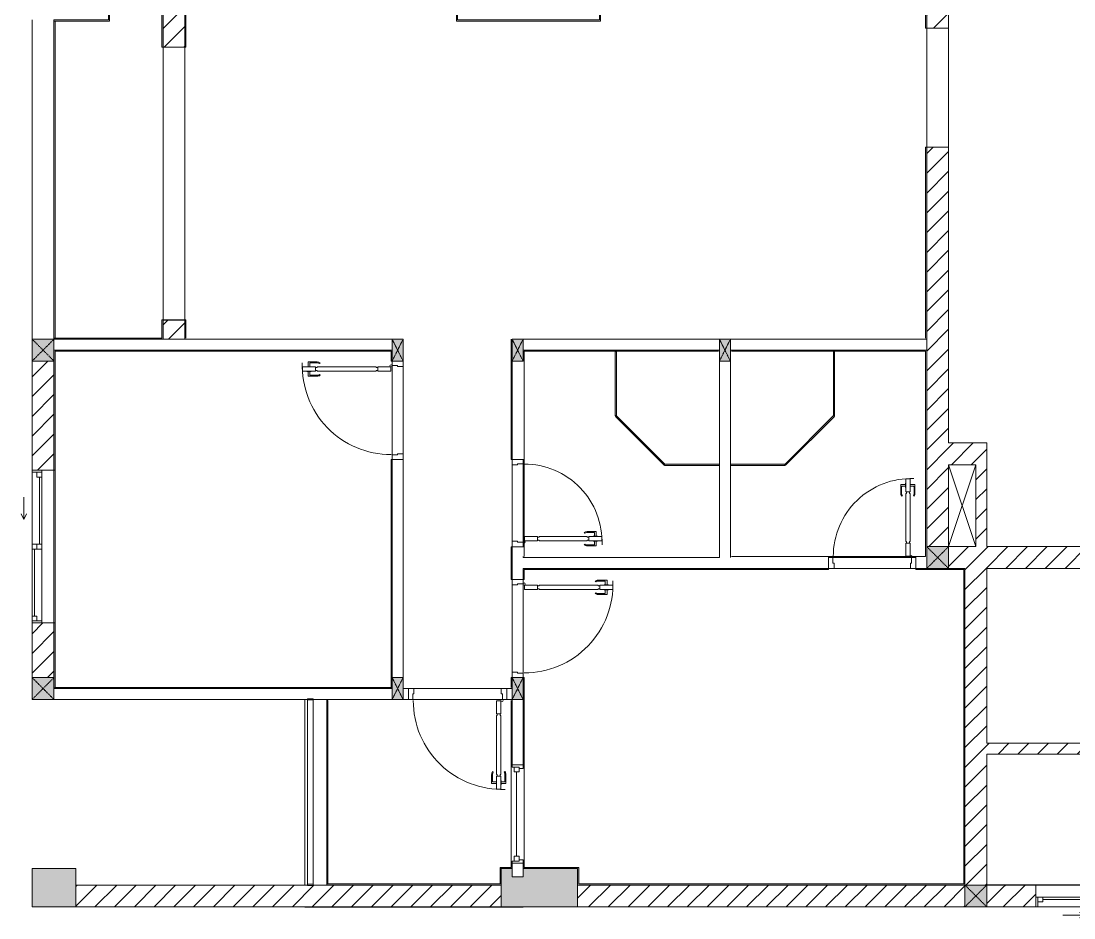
# Model space of a CAD drawing. Header units: millimetres. Extents: x 66631 to 260610, y 416 to 78637.
# Drawn here: x 166807 to 176457, y 17135 to 25352 of the extents above; entities that cross this region are included whole.
import ezdxf

# ---------------------------------------------------------------- set-up
doc = ezdxf.new("R2010")
doc.units = ezdxf.units.MM
doc.linetypes.add('IMPORT-Dash _2_', pattern=[6, 3, -3])
for name, color, linetype, lineweight in [('0-2', 130, 'Continuous', 9), ('A-DETL-GENF-7', 130, 'Continuous', 9), ('A-DOOR-2', 130, 'Continuous', 9), ('A-FLOR-1', 130, 'Continuous', 9), ('A-FLOR-HRAL-3', 130, 'Continuous', 9), ('A-GLAZ-5', 130, 'Continuous', 9), ('A-GLAZ-CURT-5', 130, 'Continuous', 9), ('A-WALL-1', 130, 'Continuous', 9), ('A-WALL-PATT-3', 130, 'Continuous', 9), ('A_1404_dwg-1', 130, 'Continuous', 9), ('I-WALL', 130, 'Continuous', 9), ('I-WALL-1', 130, 'Continuous', 9), ('S-COLS-1', 130, 'Continuous', 9), ('S-COLS-11', 130, 'IMPORT-Dash _2_', 9), ('S-COLS-2', 130, 'Continuous', 9), ('S-COLS-4', 130, 'Continuous', 9), ('S-COLS-HDLN-2', 130, 'IMPORT-Dash _2_', 9)]:
    doc.layers.add(name, color=color, linetype=linetype, lineweight=lineweight)
pattern_1 = [(45, (0, 0), (-90.50967, 90.50967), [])]

# ---------------------------------------------------------------- blocks, each defined once
blk = doc.blocks.new('A_1404_dwg_NCV_TKTC_KET CAU_rvt-1-TKTC_MB HOÀN THIỆN SÀN TẦNG 3-4-4819833-KeyPlan-CH1B')
at = {"layer": 'S-COLS-1'}
for points in [[(33652.6, 17236.9), (34052.6, 17236.9), (34052.6, 17586.9), (33652.6, 17586.9), (33652.6, 17433.6)], [(38652.6, 17236.9), (38652.6, 17586.9), (38152.6, 17586.9), (38152.6, 17511.9), (38052.6, 17511.9), (38052.6, 17586.9), (37952.6, 17586.9), (37952.6, 17236.9), (38152.6, 17236.9)]]:
    blk.add_hatch(color=256, dxfattribs=at).paths.add_polyline_path(points)
at = {"layer": 'A-FLOR-1'}
for p, q in [((42052.6, 24197.4), (42052.6, 25287.4)), ((42052.7, 20536.9), (42052.7, 21286.9)), ((36152.5, 19136.9), (36152.5, 17436.9)), ((36152.5, 17235.3), (38152.6, 17235.3))]:
    blk.add_line(p, q, dxfattribs=at)
at = {"layer": 'S-COLS-2'}
blk.add_line((38052.6, 17586.9), (37952.6, 17586.9), dxfattribs=at)
at = {"layer": 'S-COLS-2', "flags": 128}
blk.add_lwpolyline([(33652.6, 17586.9), (33652.6, 17236.9), (34052.6, 17236.9), (34052.6, 17586.9)], close=True, dxfattribs=at)
blk.add_lwpolyline([(37952.6, 17436.9), (37952.6, 17236.9), (38652.6, 17236.9), (38652.6, 17436.9)], dxfattribs=at)
blk = doc.blocks.new('A_1404_dwg_DOOR_CW_01 CANH MO-PANEL KINH - DIW_01-900x2200-CỬA GỖ VÂN LAMINATE-V95-TKTC_MB HOÀN THIỆN SÀN TẦNG 3-4-4819903-KeyPlan-CH1B')
at = {"layer": 'A-DETL-GENF-7'}
for p, q in [((38813.8, 28420.8), (38818.3, 28414.2)), ((38839.6, 28428.9), (38919.1, 28428.9)), ((38902.1, 28420.9), (38839.6, 28420.9)), ((38906.1, 28385.9), (38906.1, 28416.9)), ((38923.1, 28385.9), (38923.1, 28424.9)), ((38813.8, 28307.1), (38818.3, 28313.6)), ((38902.1, 28306.9), (38839.6, 28306.9)), ((38839.6, 28298.9), (38919.1, 28298.9)), ((38906.1, 28341.9), (38906.1, 28310.9)), ((38923.1, 28341.9), (38923.1, 28302.9))]:
    blk.add_line(p, q, dxfattribs=at)
at = {"layer": 'A-DETL-GENF-7', "flags": 128}
for points in [[(38284.6, 28343.9), (38284.6, 28383.9), (38164.6, 28383.9), (38164.6, 28343.9)], [(38298.6, 28349.9), (38298.6, 28343.9), (38840.6, 28343.9), (38840.6, 28349.9), (38854.6, 28349.9), (38854.6, 28377.9), (38840.6, 28377.9), (38840.6, 28383.9), (38298.6, 28383.9), (38298.6, 28377.9), (38284.6, 28377.9), (38284.6, 28349.9)], [(38974.6, 28383.9), (38974.6, 28343.9), (38854.6, 28343.9), (38854.6, 28383.9)], [(38894.8, 28385.9), (38894.8, 28383.9), (38934.3, 28383.9), (38934.3, 28385.9)], [(38894.8, 28341.9), (38894.8, 28343.9), (38934.3, 28343.9), (38934.3, 28341.9)]]:
    blk.add_lwpolyline(points, close=True, dxfattribs=at)
at = {"layer": 'A-DETL-GENF-7'}
blk.add_circle((38162.6, 28393.9), 10, dxfattribs=at)
for centre, radius, start, end in [((38162.6, 28393.9), 814, 270, 2), ((38839.6, 28383.9), 45, 90, 125), ((38839.6, 28383.9), 37, 90, 125), ((38902.1, 28416.9), 4, 0, 90), ((38919.1, 28424.9), 4, 0, 90), ((38839.6, 28343.9), 45, 235, 270), ((38839.6, 28343.9), 37, 235, 270), ((38902.1, 28310.9), 4, 270, 0), ((38919.1, 28302.9), 4, 270, 0)]:
    blk.add_arc(centre, radius, start, end, dxfattribs=at)
at = {"layer": 'A-DOOR-2'}
blk.add_line((38152.6, 28393.9), (38152.6, 28368.9), dxfattribs=at)
at = {"layer": 'A-DOOR-2', "flags": 128}
blk.add_lwpolyline([(38052.6, 28436.9), (38052.6, 28386.9), (38102.6, 28386.9), (38102.6, 28396.9), (38152.6, 28396.9), (38152.6, 28436.9)], close=True, dxfattribs=at)
blk.add_lwpolyline([(38152.6, 27536.9), (38152.6, 27576.9), (38102.6, 27576.9), (38102.6, 27586.9), (38052.6, 27586.9), (38052.6, 27536.9)], dxfattribs=at)
blk = doc.blocks.new('A_1404_dwg_DOOR_CW_01 CANH MO-PANEL KINH - DIG_02-800x2200-CỬA NHÔM KÍNH-V60-TKTC_MB HOÀN THIỆN SÀN TẦNG 3-4-4819851-KeyPlan-CH1B')
at = {"layer": 'A-DETL-GENF-7'}
for p, q in [((104712.9, 29523.9), (104712.9, 29603.4)), ((104755.9, 29607.4), (104716.9, 29607.4)), ((104720.9, 29586.4), (104720.9, 29523.9)), ((104755.9, 29590.4), (104724.9, 29590.4)), ((104799.9, 29607.4), (104838.9, 29607.4)), ((104799.9, 29590.4), (104830.9, 29590.4)), ((104834.9, 29586.4), (104834.9, 29523.9)), ((104842.9, 29523.9), (104842.9, 29603.4)), ((104721.1, 29498.1), (104727.6, 29502.7)), ((104834.8, 29498.1), (104828.2, 29502.7))]:
    blk.add_line(p, q, dxfattribs=at)
at = {"layer": 'A-DETL-GENF-7', "flags": 128}
for points in [[(104797.9, 29658.9), (104757.9, 29658.9), (104757.9, 29538.9), (104797.9, 29538.9)], [(104755.9, 29579.2), (104757.9, 29579.2), (104757.9, 29618.7), (104755.9, 29618.7)], [(104763.9, 29082.9), (104757.9, 29082.9), (104757.9, 29524.9), (104763.9, 29524.9), (104763.9, 29538.9), (104791.9, 29538.9), (104791.9, 29524.9), (104797.9, 29524.9), (104797.9, 29082.9), (104791.9, 29082.9), (104791.9, 29068.9), (104763.9, 29068.9)], [(104799.9, 29579.2), (104797.9, 29579.2), (104797.9, 29618.7), (104799.9, 29618.7)], [(104757.9, 29068.9), (104797.9, 29068.9), (104797.9, 28948.9), (104757.9, 28948.9)]]:
    blk.add_lwpolyline(points, close=True, dxfattribs=at)
at = {"layer": 'A-DETL-GENF-7'}
blk.add_circle((104807.9, 28946.9), 10, dxfattribs=at)
for centre, radius, start, end in [((104807.9, 28946.9), 714, 88, 180), ((104716.9, 29603.4), 4, 90, 180), ((104724.9, 29586.4), 4, 90, 180), ((104830.9, 29586.4), 4, 0, 90), ((104838.9, 29603.4), 4, 0, 90), ((104757.9, 29523.9), 45, 180, 215), ((104757.9, 29523.9), 37, 180, 215), ((104797.9, 29523.9), 37, 325, 0), ((104797.9, 29523.9), 45, 325, 0)]:
    blk.add_arc(centre, radius, start, end, dxfattribs=at)
at = {"layer": 'A-DOOR-2'}
blk.add_line((104807.9, 28936.9), (104782.9, 28936.9), dxfattribs=at)
at = {"layer": 'A-DOOR-2', "flags": 128}
for points in [[(104050.9, 28836.9), (104050.9, 28936.9), (104090.9, 28936.9), (104090.9, 28886.9), (104100.9, 28886.9), (104100.9, 28836.9)], [(104800.9, 28836.9), (104800.9, 28886.9), (104810.9, 28886.9), (104810.9, 28936.9), (104850.9, 28936.9), (104850.9, 28836.9)]]:
    blk.add_lwpolyline(points, close=True, dxfattribs=at)
blk = doc.blocks.new('A_1404_dwg_DOOR_CW_01 CANH MO-PANEL KINH - DIW_01-900x2200-CỬA GỖ VÂN LAMINATE-553375-TKTC_MB HOÀN THIỆN SÀN TẦNG 3-4-4819841-KeyPlan-CH1B')
at = {"layer": 'A-DETL-GENF-7'}
for p, q in [((49614.6, 40123.9), (49614.6, 40203.4)), ((49657.6, 40207.4), (49618.6, 40207.4)), ((49622.6, 40186.4), (49622.6, 40123.9)), ((49657.6, 40190.4), (49626.6, 40190.4)), ((49701.6, 40207.4), (49740.6, 40207.4)), ((49701.6, 40190.4), (49732.6, 40190.4)), ((49736.6, 40186.4), (49736.6, 40123.9)), ((49744.6, 40123.9), (49744.6, 40203.4)), ((49622.7, 40098.1), (49629.3, 40102.7)), ((49736.4, 40098.1), (49729.9, 40102.7))]:
    blk.add_line(p, q, dxfattribs=at)
at = {"layer": 'A-DETL-GENF-7', "flags": 128}
for points in [[(49699.6, 40258.9), (49659.6, 40258.9), (49659.6, 40138.9), (49699.6, 40138.9)], [(49657.6, 40179.2), (49659.6, 40179.2), (49659.6, 40218.7), (49657.6, 40218.7)], [(49701.6, 40179.2), (49699.6, 40179.2), (49699.6, 40218.7), (49701.6, 40218.7)], [(49665.6, 39582.9), (49659.6, 39582.9), (49659.6, 40124.9), (49665.6, 40124.9), (49665.6, 40138.9), (49693.6, 40138.9), (49693.6, 40124.9), (49699.6, 40124.9), (49699.6, 39582.9), (49693.6, 39582.9), (49693.6, 39568.9), (49665.6, 39568.9)], [(49659.6, 39568.9), (49699.6, 39568.9), (49699.6, 39448.9), (49659.6, 39448.9)]]:
    blk.add_lwpolyline(points, close=True, dxfattribs=at)
at = {"layer": 'A-DETL-GENF-7'}
blk.add_circle((49709.6, 39446.9), 10, dxfattribs=at)
for centre, radius, start, end in [((49709.6, 39446.9), 814, 88, 180), ((49618.6, 40203.4), 4, 90, 180), ((49626.6, 40186.4), 4, 90, 180), ((49732.6, 40186.4), 4, 0, 90), ((49740.6, 40203.4), 4, 0, 90), ((49659.6, 40123.9), 45, 180, 215), ((49659.6, 40123.9), 37, 180, 215), ((49699.6, 40123.9), 37, 325, 0), ((49699.6, 40123.9), 45, 325, 0)]:
    blk.add_arc(centre, radius, start, end, dxfattribs=at)
at = {"layer": 'A-DOOR-2'}
blk.add_line((49709.6, 39436.9), (49684.6, 39436.9), dxfattribs=at)
at = {"layer": 'A-DOOR-2', "flags": 128}
for points in [[(48852.6, 39336.9), (48852.6, 39436.9), (48892.6, 39436.9), (48892.6, 39386.9), (48902.6, 39386.9), (48902.6, 39336.9)], [(49702.6, 39336.9), (49702.6, 39386.9), (49712.6, 39386.9), (49712.6, 39436.9), (49752.6, 39436.9), (49752.6, 39336.9)]]:
    blk.add_lwpolyline(points, close=True, dxfattribs=at)
blk = doc.blocks.new('A_1404_dwg_M_Fixed - 900 x 1400-901191-TKTC_MB HOÀN THIỆN SÀN TẦNG 3-4-4819853-KeyPlan-CH1B')
at = {"layer": 'A-GLAZ-5'}
blk.add_line((107013.5, 28877.9), (107787.5, 28877.9), dxfattribs=at)
at = {"layer": 'A-GLAZ-5', "flags": 128}
for points in [[(106982.5, 28899.9), (106982.5, 28936.9), (106950.5, 28936.9)], [(106950.5, 28836.9), (106969.5, 28836.9), (106969.5, 28899.9), (107013.5, 28899.9), (107013.5, 28855.9), (106969.5, 28855.9)], [(107831.5, 28855.9), (107787.5, 28855.9), (107787.5, 28899.9), (107831.5, 28899.9), (107831.5, 28836.9), (107849.4, 28836.9)], [(107818.5, 28899.9), (107818.5, 28936.9), (107850.5, 28936.9)]]:
    blk.add_lwpolyline(points, dxfattribs=at)
blk = doc.blocks.new('A_1404_dwg_Railing - 50 x 10mm-901205-TKTC_MB HOÀN THIỆN SÀN TẦNG 3-4-4819863-KeyPlan-CH1B')
at = {"layer": 'A-FLOR-HRAL-3', "flags": 128}
blk.add_lwpolyline([(107982.6, 24611.9), (107982.6, 24561.9), (107972.6, 24561.9), (107972.6, 24611.9)], close=True, dxfattribs=at)
blk = doc.blocks.new('A_1404_dwg_Railing - Railing-884108-TKTC_MB HOÀN THIỆN SÀN TẦNG 3-4-4819906-KeyPlan-CH1B')
at = {"layer": 'A-FLOR-HRAL-3'}
for p, q in [((36177.6, 19132.4), (36177.6, 17443.6)), ((36227.6, 17443.6), (36227.6, 19132.4))]:
    blk.add_line(p, q, dxfattribs=at)
at = {"rotation": 270.0000000000007}
for p in [(11615.7, 127114.9), (11615.7, 125416.1)]:
    blk.add_blockref('A_1404_dwg_Railing - 50 x 10mm-901205-TKTC_MB HOÀN THIỆN SÀN TẦNG 3-4-4819863-KeyPlan-CH1B', p, dxfattribs=at)
blk = doc.blocks.new('A_1404_dwg_System Panel - Glazed-901218-TKTC_MB HOÀN THIỆN SÀN TẦNG 3-4-4819900-KeyPlan-CH1B')
at = {"layer": 'A-GLAZ-CURT-5'}
blk.add_hatch(color=256, dxfattribs=at).paths.add_polyline_path([(41007.6, 64948.9), (41002.6, 65539.6), (40997.6, 65536.1), (40997.6, 64948.9)])
blk.add_line((41007.6, 64948.9), (41007.6, 65539.6), dxfattribs=at)
at = {"layer": 'A-GLAZ-CURT-5', "flags": 128}
blk.add_lwpolyline([(40997.6, 65537.5), (40997.6, 64948.9), (41007.6, 64948.9)], dxfattribs=at)
blk = doc.blocks.new('A_1404_dwg_System Panel - Glazed-901219-TKTC_MB HOÀN THIỆN SÀN TẦNG 3-4-V93-KeyPlan-CH1B')
at = {"layer": 'A-GLAZ-CURT-5'}
blk.add_hatch(color=256, dxfattribs=at).paths.add_polyline_path([(39446.8, 29483), (39450.3, 29493.6), (39002.6, 29934.3), (38999, 29930.7), (39409, 29520.7)])
blk.add_line((38999, 29930.7), (39446.8, 29483), dxfattribs=at)
at = {"layer": 'A-GLAZ-CURT-5', "flags": 128}
blk.add_lwpolyline([(39452.4, 29491.5), (39006.1, 29937.8), (38999, 29930.7)], dxfattribs=at)
blk = doc.blocks.new('A_1404_dwg_System Panel - Glazed-901217-TKTC_MB HOÀN THIỆN SÀN TẦNG 3-4-V94-KeyPlan-CH1B')
at = {"layer": 'A-GLAZ-CURT-5'}
blk.add_hatch(color=256, dxfattribs=at).paths.add_polyline_path([(39453.8, 29481.5), (39952.6, 29481.5), (39952.6, 29491.5), (39450.3, 29486.5), (39450.3, 29481.5)])
at = {"layer": 'A-GLAZ-CURT-5', "flags": 128}
blk.add_lwpolyline([(39450.3, 29481.5), (39952.6, 29481.5), (39952.6, 29491.5), (39450.3, 29491.5)], close=True, dxfattribs=at)
blk = doc.blocks.new('A_1404_dwg_G1_SOF - BO TRU - 100x200-746114-TKTC_MB HOÀN THIỆN SÀN TẦNG 3-4-4819846-KeyPlan-CH1B')
at = {"layer": 'S-COLS-1'}
blk.add_hatch(color=256, dxfattribs=at).paths.add_polyline_path([(49952.6, 40036.9), (49952.6, 40236.9), (49852.6, 40236.9), (49852.6, 40036.9)])
at = {"layer": 'S-COLS-1', "flags": 128}
blk.add_lwpolyline([(49852.6, 40036.9), (49852.6, 40236.9), (49952.6, 40236.9), (49952.6, 40036.9)], close=True, dxfattribs=at)
at = {"layer": 'S-COLS-HDLN-2'}
for p, q in [((49952.6, 40036.9), (49852.6, 40236.9)), ((49852.6, 40036.9), (49952.6, 40236.9))]:
    blk.add_line(p, q, dxfattribs=at)
blk = doc.blocks.new('A_1404_dwg_DOOR_CW_01 CANH MO-PANEL KINH - DIG_01-900x2200-CỬA NHÔM KÍNH-901226-TKTC_MB HOÀN THIỆN SÀN TẦNG 3-4-4819905-KeyPlan-CH1B')
at = {"layer": 'A-DETL-GENF-7'}
for p, q in [((37864.6, 26649.9), (37864.6, 26570.4)), ((37872.6, 26587.4), (37872.6, 26649.9)), ((37872.7, 26675.7), (37879.3, 26671.2)), ((37986.4, 26675.7), (37979.9, 26671.2)), ((37986.6, 26587.4), (37986.6, 26649.9)), ((37994.6, 26649.9), (37994.6, 26570.4)), ((37907.6, 26566.4), (37868.6, 26566.4)), ((37907.6, 26583.4), (37876.6, 26583.4)), ((37951.6, 26583.4), (37982.6, 26583.4)), ((37951.6, 26566.4), (37990.6, 26566.4))]:
    blk.add_line(p, q, dxfattribs=at)
at = {"layer": 'A-DETL-GENF-7', "flags": 128}
for points in [[(37909.6, 27204.9), (37949.6, 27204.9), (37949.6, 27324.9), (37909.6, 27324.9)], [(37915.6, 27190.9), (37909.6, 27190.9), (37909.6, 26648.9), (37915.6, 26648.9), (37915.6, 26634.9), (37943.6, 26634.9), (37943.6, 26648.9), (37949.6, 26648.9), (37949.6, 27190.9), (37943.6, 27190.9), (37943.6, 27204.9), (37915.6, 27204.9)], [(37907.6, 26594.7), (37909.6, 26594.7), (37909.6, 26555.2), (37907.6, 26555.2)], [(37949.6, 26514.9), (37909.6, 26514.9), (37909.6, 26634.9), (37949.6, 26634.9)], [(37951.6, 26594.7), (37949.6, 26594.7), (37949.6, 26555.2), (37951.6, 26555.2)]]:
    blk.add_lwpolyline(points, close=True, dxfattribs=at)
at = {"layer": 'A-DETL-GENF-7'}
blk.add_circle((37959.6, 27326.9), 10, dxfattribs=at)
for centre, radius, start, end in [((37959.6, 27326.9), 814, 180, 272), ((37909.6, 26649.9), 45, 145, 180), ((37909.6, 26649.9), 37, 145, 180), ((37949.6, 26649.9), 37, 0, 35), ((37949.6, 26649.9), 45, 0, 35), ((37868.6, 26570.4), 4, 180, 270), ((37876.6, 26587.4), 4, 180, 270), ((37982.6, 26587.4), 4, 270, 0), ((37990.6, 26570.4), 4, 270, 0)]:
    blk.add_arc(centre, radius, start, end, dxfattribs=at)
at = {"layer": 'A-DOOR-2'}
blk.add_line((37959.6, 27336.9), (37934.6, 27336.9), dxfattribs=at)
at = {"layer": 'A-DOOR-2', "flags": 128}
for points in [[(37152.6, 27436.9), (37102.6, 27436.9), (37102.6, 27336.9), (37142.6, 27336.9), (37142.6, 27386.9), (37152.6, 27386.9)], [(38002.6, 27436.9), (37952.6, 27436.9), (37952.6, 27386.9), (37962.6, 27386.9), (37962.6, 27336.9), (38002.6, 27336.9)]]:
    blk.add_lwpolyline(points, close=True, dxfattribs=at)
blk = doc.blocks.new('A_1404_dwg_System Panel - Glazed-901212-TKTC_MB HOÀN THIỆN SÀN TẦNG 3-4-V95-KeyPlan-CH1B')
at = {"layer": 'A-GLAZ-CURT-5'}
blk.add_hatch(color=256, dxfattribs=at).paths.add_polyline_path([(40551.3, 29481.5), (40554.8, 29486.5), (40551.3, 29491.5), (40052.6, 29491.5), (40052.6, 29481.5)])
at = {"layer": 'A-GLAZ-CURT-5', "flags": 128}
blk.add_lwpolyline([(40552.8, 29491.5), (40052.6, 29491.5), (40052.6, 29481.5), (40554.8, 29481.5)], dxfattribs=at)
blk = doc.blocks.new('A_1404_dwg_System Panel - Glazed-901210-TKTC_MB HOÀN THIỆN SÀN TẦNG 3-4-4819895-KeyPlan-CH1B')
at = {"layer": 'A-GLAZ-CURT-5'}
blk.add_hatch(color=256, dxfattribs=at).paths.add_polyline_path([(38999, 64948.9), (39007.6, 64948.9), (39002.6, 65539.6), (38997.6, 65539.6), (38997.6, 64948.9)])
blk.add_line((39007.6, 64948.9), (39007.6, 65537.5), dxfattribs=at)
at = {"layer": 'A-GLAZ-CURT-5', "flags": 128}
blk.add_lwpolyline([(38997.6, 65539.6), (38997.6, 64948.9), (39007.6, 64948.9)], dxfattribs=at)
blk = doc.blocks.new('A_1404_dwg_System Panel - Glazed-901211-TKTC_MB HOÀN THIỆN SÀN TẦNG 3-4-V96-KeyPlan-CH1B')
at = {"layer": 'A-GLAZ-CURT-5'}
blk.add_hatch(color=256, dxfattribs=at).paths.add_polyline_path([(40558.4, 29483), (41002.6, 29934.3), (40997.6, 29936.3), (40554.8, 29486.5)])
at = {"layer": 'A-GLAZ-CURT-5', "flags": 128}
blk.add_lwpolyline([(40999, 29937.8), (40551.3, 29490.1), (40558.4, 29483), (41006.1, 29930.7)], close=True, dxfattribs=at)
blk = doc.blocks.new('A_1404_dwg_Railing - Railing-915892-TKTC_MB HOÀN THIỆN SÀN TẦNG 3-4-4819921-KeyPlan-CH1B')
at = {"layer": 'A-FLOR-HRAL-3'}
blk.add_line((33852.6, 19236.9), (33852.6, 19246.9), dxfattribs=at)
at = {"layer": 'A-FLOR-HRAL-3', "flags": 128}
for points in [[(36952.2, 22326.9), (36952.2, 22237), (36942.2, 22237), (36942.2, 22326.9)], [(36952.6, 19236.9), (36942.6, 19246.9), (36942.6, 21336.5), (36952.6, 21336.5)], [(36942.6, 19246.9), (33862.6, 19246.9), (33852.6, 19236.9)]]:
    blk.add_lwpolyline(points, dxfattribs=at)
blk = doc.blocks.new('A_1404_dwg_NCV_TKTC_TANG 3 - 4_rvt-1-TKTC_MB HOÀN THIỆN SÀN TẦNG 3-4-4819943-KeyPlan-CH1B')
at = {"layer": 'A-WALL-PATT-3'}
h = blk.add_hatch(color=256, dxfattribs=at)
h.paths.add_polyline_path([(34852.6, 22446.9), (34852.6, 22613.5), (34842.6, 22612.4), (34842.6, 22446.9)])
h.paths.add_polyline_path([(34852.6, 25113.5), (34852.6, 25436.9), (34842.6, 25435.4), (34842.6, 25113.5)])
h = blk.add_hatch(color=256, dxfattribs=at)
h.paths.add_polyline_path([(35052.6, 22446.9), (35062.6, 22446.9), (35062.6, 22613.5), (35052.6, 22612.4)])
h.paths.add_polyline_path([(35052.6, 25113.5), (35062.6, 25113.5), (35062.6, 25426.9), (35052.6, 25426.9), (35052.6, 25214.6)])
h = blk.add_hatch(color=256, dxfattribs=at)
h.paths.add_polyline_path([(41842.6, 22436.9), (41852.6, 22436.9), (41852.6, 24196.5), (41842.6, 24196.5)])
h.paths.add_polyline_path([(41842.6, 25286.5), (41852.6, 25287.4), (41852.6, 25436.9), (41842.6, 25436.9), (41842.6, 25287.4)])
for points in [[(34842.6, 22436.9), (34852.6, 22436.9), (34852.6, 22446.9), (33852.6, 22446.9), (33852.6, 22436.9), (34842, 22436.9)], [(33862.6, 22326.9), (36952.6, 22326.9), (36952.6, 22336.9), (33862.6, 22336.9)], [(42202.6, 17436.9), (42202.6, 20326.9), (42192.6, 20326.9), (42192.6, 17436.9)], [(37952.6, 17587.4), (38042.6, 17587.4), (38042.6, 17597.4), (37942.6, 17597.4), (37942.6, 17587.4), (37952.5, 17587.4)], [(37952.6, 17446.9), (37952.5, 17587.4), (37942.6, 17586.9), (37942.6, 17446.9)], [(38162.6, 17586.9), (38652.6, 17586.9), (38652.6, 17596.9), (38152.6, 17596.9), (38152.6, 17586.9)], [(38662.6, 17446.9), (38662.6, 17596.9), (38652.6, 17596.9), (38652.6, 17446.9)], [(37942.6, 17436.9), (37952.6, 17436.9), (37952.6, 17446.9), (36352.6, 17446.9), (36352.6, 17436.9)], [(42052.6, 17436.9), (42192.6, 17436.9), (42192.6, 17446.9), (38652.6, 17446.9), (38652.6, 17436.9), (41752.6, 17436.9)]]:
    blk.add_hatch(color=256, dxfattribs=at).paths.add_polyline_path(points)
h = blk.add_hatch(color=256, dxfattribs=at)
h.paths.add_polyline_path([(38052.6, 19236.9), (38052.6, 19336.9), (38042.6, 19336.9), (38042.6, 19236.9)])
h.paths.add_polyline_path([(38042.6, 20236.9), (38052.6, 20236.9), (38052.6, 20536.5), (38042.6, 20536.5)])
h.paths.add_polyline_path([(38052.6, 21336.5), (38052.6, 22436.9), (38042.6, 22436.9), (38042.6, 21336.5)])
h = blk.add_hatch(color=256, dxfattribs=at)
h.paths.add_polyline_path([(33862.6, 19246.9), (33862.6, 19838.6), (33852.6, 19837.4), (33852.6, 19246.9)])
h.paths.add_polyline_path([(33852.6, 21238.6), (33862.6, 21238.6), (33862.6, 22336.9), (33852.6, 22336.9), (33852.6, 21336.5)])
h = blk.add_hatch(color=256, dxfattribs=at)
h.paths.add_polyline_path([(38652.6, 20326.9), (40952.6, 20326.9), (40952.6, 20336.9), (38152.6, 20336.9), (38152.6, 20326.9), (38652.6, 20326.9)])
h.paths.add_polyline_path([(41852.6, 20326.9), (42202.6, 20326.9), (42202.6, 20336.9), (41752.6, 20336.9), (41752.6, 20326.9)])
h = blk.add_hatch(color=256, dxfattribs=at)
h.paths.add_polyline_path([(38152.6, 17596.9), (38162.6, 17596.9), (38162.6, 17636.9), (38152.6, 17636.9)])
h.paths.add_polyline_path([(38162.6, 18536.9), (38162.6, 19336.9), (38152.6, 19336.9), (38152.6, 18536.9)])
h.paths.add_polyline_path([(38152.6, 20236.9), (38162.6, 20236.9), (38162.6, 20326.9), (38152.6, 20326.9)])
h = blk.add_hatch(color=256, dxfattribs=at)
h.paths.add_polyline_path([(38052.6, 17587.4), (38052.6, 17636.9), (38042.6, 17636.9), (38042.6, 17587.4)])
h.paths.add_polyline_path([(38052.6, 18536.9), (38052.6, 19126.9), (38042.6, 19126.9), (38042.6, 18536.9)])
at = {"layer": 'A-FLOR-1'}
for p, q in [((41852.4, 25286.5), (41852.4, 24196.5)), ((35052.6, 22446.9), (35052.6, 22436.9)), ((39002.6, 22325), (39002.6, 22326.9)), ((41002.6, 22326.9), (41002.6, 22325)), ((36952.6, 21376.5), (36952.6, 22196.5)), ((37052.6, 22186.5), (37052.6, 21386.5)), ((38152.6, 20576.5), (38152.6, 21296.5)), ((41712.6, 20436.9), (40992.6, 20436.9)), ((41702.6, 20336.9), (41002.6, 20336.9)), ((41002.6, 20336.9), (41702.6, 20336.9)), ((38052.6, 19386.9), (38052.6, 20186.9)), ((38152.6, 20196.9), (38152.6, 19376.9)), ((37142.6, 19136.9), (37962.6, 19136.9))]:
    blk.add_line(p, q, dxfattribs=at)
at = {"layer": 'A-FLOR-1', "flags": 128}
for points in [[(41852.6, 25286.5), (41852.6, 24196.5), (42052.4, 24196.5), (42052.4, 25286.5)], [(38052.6, 20586.5), (38052.6, 21286.5)], [(37152.6, 19236.9), (37952.6, 19236.9)]]:
    blk.add_lwpolyline(points, close=True, dxfattribs=at)
blk.add_lwpolyline([(35052.6, 25113.5), (34852.6, 25113.5), (34852.6, 22613.5), (35052.6, 22613.5), (35052.6, 25113.5), (35052.6, 22613.5)], dxfattribs=at)
at = {"layer": 'A-WALL-1'}
for p, q in [((33852.6, 22436.9), (33852.6, 22336.9)), ((36952.6, 22436.9), (33852.6, 22436.9)), ((39952.6, 22436.9), (38152.6, 22436.9)), ((33852.6, 22336.9), (36952.6, 22336.9)), ((38152.6, 22336.9), (39952.6, 22336.9)), ((36952.6, 22236.5), (37052.6, 22236.5)), ((38052.6, 22236.9), (38052.6, 21336.5)), ((39952.6, 22236.9), (39952.6, 21291.5)), ((40052.6, 21291.5), (40052.6, 22236.9)), ((36952.6, 21376.5), (36952.6, 22196.5)), ((37052.6, 22186.5), (37052.6, 21386.5)), ((37052.6, 21336.5), (36952.6, 21336.5)), ((36952.6, 21336.5), (36952.6, 19337.4)), ((37052.6, 19337.4), (37052.6, 21336.5)), ((38052.6, 21336.5), (38152.6, 21336.5)), ((38052.6, 20586.5), (38052.6, 21286.5)), ((39952.6, 21291.5), (39952.6, 21281.5)), ((40052.6, 21281.5), (40052.6, 21291.5)), ((40052.6, 20436.9), (40052.6, 21281.5)), ((38152.6, 20536.5), (38052.6, 20536.5)), ((38052.6, 20536.5), (38052.6, 20236.9)), ((40952.6, 20336.9), (40952.6, 20436.9)), ((41752.6, 20436.9), (41752.6, 20336.9)), ((41852.6, 20336.9), (41852.6, 20436.9)), ((38152.6, 20236.9), (38152.6, 20326.9)), ((40052.6, 20336.9), (40952.6, 20336.9)), ((41702.6, 20336.9), (41002.6, 20336.9)), ((41752.6, 20336.9), (41852.6, 20336.9)), ((38052.6, 20236.9), (38152.6, 20236.9)), ((38052.6, 19386.9), (38052.6, 20186.9)), ((38152.6, 20196.9), (38152.6, 19376.9)), ((36952.6, 19337.4), (37052.6, 19337.4)), ((33852.6, 19236.9), (33852.6, 19136.9)), ((36952.6, 19236.9), (33852.6, 19236.9)), ((37062.6, 19236.9), (37052.6, 19236.9)), ((37102.6, 19236.9), (37062.6, 19236.9)), ((37102.6, 19136.9), (37102.6, 19236.9)), ((38002.6, 19236.9), (38002.6, 19136.9)), ((38042.6, 19236.9), (38002.6, 19236.9)), ((38052.6, 19236.9), (38042.6, 19236.9)), ((33852.6, 19136.9), (36177.6, 19136.9)), ((36227.6, 19136.9), (36952.6, 19136.9)), ((36352.6, 19136.9), (36352.6, 17446.9)), ((37052.6, 19136.9), (37102.6, 19136.9)), ((38002.6, 19136.9), (38052.6, 19136.9)), ((38052.6, 19136.9), (38052.6, 19126.9)), ((38052.6, 19126.9), (38052.6, 18536.9)), ((38152.6, 18536.9), (38152.6, 19136.9)), ((38052.6, 18536.9), (38152.6, 18536.9)), ((38152.6, 17636.9), (38052.6, 17636.9)), ((38052.6, 17636.9), (38052.6, 17587.4)), ((38152.6, 17596.9), (38152.6, 17636.9)), ((36352.6, 17436.9), (36227.6, 17436.9))]:
    blk.add_line(p, q, dxfattribs=at)
at = {"layer": 'A-WALL-1', "flags": 128}
for points in [[(40052.6, 22336.9), (41852.6, 22336.9), (41852.6, 22436.9), (40052.6, 22436.9)], [(39952.6, 21281.5), (39952.6, 20436.9), (38152.6, 20436.9), (38152.6, 20446.9)], [(38152.6, 20326.9), (38152.6, 20336.9), (40052.6, 20336.9)], [(36177.6, 17436.9), (36152.6, 17436.9), (36152.6, 19136.9)], [(38052.6, 17587.4), (38052.6, 17511.9), (38152.6, 17511.9), (38152.6, 17596.9)]]:
    blk.add_lwpolyline(points, dxfattribs=at)
at = {"layer": 'I-WALL'}
for p, q in [((33852.6, 22446.9), (33852.6, 25351.9)), ((33862.6, 25351.9), (33862.6, 22446.9)), ((38052.6, 21336.5), (38052.6, 22236.9)), ((38162.6, 21336.5), (38162.6, 20536.5)), ((33852.6, 19838.6), (33852.6, 21238.6)), ((33862.6, 21238.6), (33862.6, 19838.6)), ((38052.6, 20236.9), (38052.6, 20536.5)), ((40952.6, 20446.9), (41752.6, 20446.9)), ((38152.6, 20326.9), (38152.6, 20236.9)), ((40952.6, 20336.9), (40052.6, 20336.9)), ((41852.6, 20336.9), (41752.6, 20336.9)), ((38052.6, 18536.9), (38052.6, 19126.9)), ((38152.6, 19136.9), (38152.6, 18536.9)), ((38042.6, 17636.9), (38042.6, 18536.9)), ((38162.6, 18536.9), (38162.6, 17636.9)), ((38052.6, 17587.4), (38052.6, 17636.9)), ((38152.6, 17636.9), (38152.6, 17596.9))]:
    blk.add_line(p, q, dxfattribs=at)
at = {"layer": 'I-WALL', "flags": 128}
blk.add_lwpolyline([(36352.6, 19126.9), (36362.6, 19126.9), (36362.6, 17446.9)], dxfattribs=at)
at = {"layer": 'I-WALL-1'}
for p, q in [((33852.6, 22336.9), (33852.6, 22237.4)), ((40052.6, 20446.9), (40052.6, 20436.9)), ((42052.6, 20336.9), (41852.6, 20336.9)), ((33852.6, 19336.9), (33852.6, 19246.9)), ((38042.6, 19236.9), (38052.6, 19236.9))]:
    blk.add_line(p, q, dxfattribs=at)
at = {"layer": 'I-WALL-1', "flags": 128}
for points in [[(34352.6, 25361.9), (33852.6, 25361.9), (33852.6, 25351.9), (34362.6, 25351.9), (34362.6, 25361.9), (34362.6, 25426.9), (34842.6, 25426.9), (34842.6, 25113.5), (34852.6, 25113.5), (34852.6, 25436.9), (34842.6, 25436.9), (34352.6, 25436.9), (34352.6, 25426.9)], [(38862.7, 25436.9), (38852.7, 25436.9), (38852.7, 25361.9), (37552.7, 25361.9), (37552.7, 25426.9), (37552.7, 25436.9), (35052.6, 25436.9), (35052.6, 25426.9), (35052.6, 25113.5), (35062.6, 25113.5), (35062.6, 25426.9), (37542.7, 25426.9), (37542.7, 25351.9), (37552.7, 25351.9), (38862.7, 25351.9), (38862.7, 25361.9), (38862.7, 25426.9), (41842.6, 25426.9), (41842.6, 25286.5), (41852.6, 25286.5), (41852.6, 25436.9), (41842.6, 25436.9)]]:
    blk.add_lwpolyline(points, close=True, dxfattribs=at)
for points in [[(41842.6, 22436.9), (41852.6, 22436.9), (41852.6, 24196.5), (41842.6, 24196.5), (41842.6, 22446.9)], [(33852.6, 22436.9), (34852.6, 22436.9), (34852.6, 22446.9), (34852.6, 22613.5), (34842.6, 22613.5), (34842.6, 22446.9)], [(35062.6, 22446.9), (35062.6, 22613.5), (35052.6, 22613.5), (35052.6, 22446.9)], [(34842.6, 22446.9), (33852.6, 22446.9), (33852.6, 22437.4)], [(38042.6, 22436.9), (38042.6, 21336.5), (38052.6, 21336.5)], [(36952.6, 22336.9), (33862.6, 22336.9), (33852.6, 22336.9)], [(33852.6, 22237.4), (33852.6, 21238.6), (33862.6, 21238.6), (33862.6, 22326.9), (36942.6, 22326.9)], [(39952.6, 22336.9), (38162.6, 22336.9), (38152.6, 22336.9)], [(38152.6, 21336.5), (38162.6, 21336.5), (38162.6, 22326.9), (39942.6, 22326.9)], [(41852.6, 20436.9), (41852.6, 20446.9), (41852.6, 22326.9), (41852.6, 22336.9), (40062.6, 22336.9)], [(40062.6, 22326.9), (41842.6, 22326.9), (41842.6, 20446.9), (41752.6, 20446.9), (41752.6, 20436.9)], [(38052.6, 20536.5), (38042.6, 20536.5), (38042.6, 20236.9), (38052.6, 20236.9)], [(38162.6, 20446.9), (38162.6, 20536.5), (38152.6, 20536.5)], [(40952.6, 20436.9), (40952.6, 20446.9), (40062.6, 20446.9)], [(38152.6, 20236.9), (38162.6, 20236.9), (38162.6, 20326.9), (40952.6, 20326.9), (40952.6, 20336.9)], [(40052.6, 20336.9), (38152.6, 20336.9), (38152.6, 20326.9)], [(41752.6, 20336.9), (41752.6, 20326.9), (42192.6, 20326.9), (42192.6, 17446.9), (38662.6, 17446.9), (38662.6, 17596.9), (38652.6, 17596.9), (38162.6, 17596.9), (38162.6, 17636.9), (38152.6, 17636.9)], [(38152.6, 17596.9), (38152.6, 17586.9), (38652.6, 17586.9), (38652.6, 17446.9), (38652.6, 17436.9), (42192.6, 17436.9), (42202.6, 17436.9), (42202.6, 20326.9), (42202.6, 20336.9), (42052.6, 20336.9)], [(33862.6, 19246.9), (33862.6, 19838.6), (33852.6, 19838.6), (33852.6, 19336.9)], [(38052.6, 19336.9), (38042.6, 19336.9), (38042.6, 19246.9)], [(38152.6, 18536.9), (38162.6, 18536.9), (38162.6, 19336.9), (38152.6, 19336.9)], [(38042.6, 19126.9), (38042.6, 18536.9), (38052.6, 18536.9)], [(38052.6, 17636.9), (38042.6, 17636.9), (38042.6, 17597.4), (37942.6, 17597.4), (37942.6, 17587.4), (37942.6, 17446.9), (36352.6, 17446.9), (36352.6, 17436.9), (37952.6, 17436.9), (37952.6, 17446.9), (37952.6, 17587.4), (38042.6, 17587.4), (38052.6, 17587.4)]]:
    blk.add_lwpolyline(points, dxfattribs=at)
for name, p in [('A_1404_dwg_G1_SOF - BO TRU - 100x200-746114-TKTC_MB HOÀN THIỆN SÀN TẦNG 3-4-4819846-KeyPlan-CH1B', (-12900, -17800)), ('A_1404_dwg_G1_SOF - BO TRU - 100x200-746114-TKTC_MB HOÀN THIỆN SÀN TẦNG 3-4-4819846-KeyPlan-CH1B', (-11800, -17800)), ('A_1404_dwg_G1_SOF - BO TRU - 100x200-746114-TKTC_MB HOÀN THIỆN SÀN TẦNG 3-4-4819846-KeyPlan-CH1B', (-9900, -17800)), ('A_1404_dwg_Railing - Railing-915892-TKTC_MB HOÀN THIỆN SÀN TẦNG 3-4-4819921-KeyPlan-CH1B', (0, 0)), ('A_1404_dwg_System Panel - Glazed-901219-TKTC_MB HOÀN THIỆN SÀN TẦNG 3-4-V93-KeyPlan-CH1B', (0, -8200)), ('A_1404_dwg_System Panel - Glazed-901211-TKTC_MB HOÀN THIỆN SÀN TẦNG 3-4-V96-KeyPlan-CH1B', (0, -8200)), ('A_1404_dwg_System Panel - Glazed-901217-TKTC_MB HOÀN THIỆN SÀN TẦNG 3-4-V94-KeyPlan-CH1B', (0, -8200)), ('A_1404_dwg_System Panel - Glazed-901212-TKTC_MB HOÀN THIỆN SÀN TẦNG 3-4-V95-KeyPlan-CH1B', (0, -8200)), ('A_1404_dwg_DOOR_CW_01 CANH MO-PANEL KINH - DIG_02-800x2200-CỬA NHÔM KÍNH-V60-TKTC_MB HOÀN THIỆN SÀN TẦNG 3-4-4819851-KeyPlan-CH1B', (-63098.4, -8500)), ('A_1404_dwg_DOOR_CW_01 CANH MO-PANEL KINH - DIW_01-900x2200-CỬA GỖ VÂN LAMINATE-V95-TKTC_MB HOÀN THIỆN SÀN TẦNG 3-4-4819903-KeyPlan-CH1B', (0, -8200)), ('A_1404_dwg_G1_SOF - BO TRU - 100x200-746114-TKTC_MB HOÀN THIỆN SÀN TẦNG 3-4-4819846-KeyPlan-CH1B', (-12900, -20900)), ('A_1404_dwg_G1_SOF - BO TRU - 100x200-746114-TKTC_MB HOÀN THIỆN SÀN TẦNG 3-4-4819846-KeyPlan-CH1B', (-11800, -20900)), ('A_1404_dwg_DOOR_CW_01 CANH MO-PANEL KINH - DIG_01-900x2200-CỬA NHÔM KÍNH-901226-TKTC_MB HOÀN THIỆN SÀN TẦNG 3-4-4819905-KeyPlan-CH1B', (0, -8200)), ('A_1404_dwg_Railing - Railing-884108-TKTC_MB HOÀN THIỆN SÀN TẦNG 3-4-4819906-KeyPlan-CH1B', (0, 0))]:
    blk.add_blockref(name, p)
for name, p, rotation in [('A_1404_dwg_System Panel - Glazed-901218-TKTC_MB HOÀN THIỆN SÀN TẦNG 3-4-4819900-KeyPlan-CH1B', (80005.1, 87273.9), 180), ('A_1404_dwg_System Panel - Glazed-901210-TKTC_MB HOÀN THIỆN SÀN TẦNG 3-4-4819895-KeyPlan-CH1B', (80005.1, 87273.9), 180), ('A_1404_dwg_DOOR_CW_01 CANH MO-PANEL KINH - DIW_01-900x2200-CỬA GỖ VÂN LAMINATE-553375-TKTC_MB HOÀN THIỆN SÀN TẦNG 3-4-4819841-KeyPlan-CH1B', (76389.5, -27516), 90), ('A_1404_dwg_DOOR_CW_01 CANH MO-PANEL KINH - DIG_02-800x2200-CỬA NHÔM KÍNH-V60-TKTC_MB HOÀN THIỆN SÀN TẦNG 3-4-4819851-KeyPlan-CH1B', (9215.6, 125387.5), 270), ('A_1404_dwg_M_Fixed - 900 x 1400-901191-TKTC_MB HOÀN THIỆN SÀN TẦNG 3-4-4819853-KeyPlan-CH1B', (9215.6, 125487.5), 270)]:
    blk.add_blockref(name, p, dxfattribs=dict(rotation=rotation))
blk = doc.blocks.new('A_1404_dwg_1_FAMILY RVT - W01-WxH 1400x1400xmm-389822-TKTC_MB HOÀN THIỆN SÀN TẦNG 3-4-4819949-KeyPlan-CH1B')
at = {"layer": 'A-GLAZ-5'}
for p, q in [((50000.9, 78313.1), (50204.1, 78313.1)), ((49052.5, 78236.9), (49052.5, 78036.9)), ((49071.5, 78236.9), (49071.5, 78148)), ((49116, 78214.7), (49730.3, 78214.7)), ((49730.3, 78236.9), (49774.7, 78236.9)), ((49774.7, 78192.5), (49730.3, 78192.5)), ((50433.4, 78236.9), (50433.4, 78148)), ((49774.7, 78170.3), (50389, 78170.3))]:
    blk.add_line(p, q, dxfattribs=at)
at = {"layer": 'A-GLAZ-5', "flags": 128}
for points in [[(50051.7, 78338.5), (50000.9, 78313.1), (50051.7, 78287.7)], [(50452.5, 78036.9), (50452.5, 78236.9), (49052.5, 78236.9), (49116, 78236.9)], [(49730.3, 78148), (49730.3, 78236.9), (49116, 78236.9), (49116, 78192.5), (49071.5, 78192.5)], [(49774.7, 78148), (49774.7, 78236.9), (50433.4, 78236.9), (50452.5, 78236.9)], [(50433.4, 78192.5), (50389, 78192.5), (50389, 78148)], [(49052.5, 78148), (49071.5, 78148), (49730.3, 78148), (49774.7, 78148), (50389, 78148), (50452.5, 78148)]]:
    blk.add_lwpolyline(points, dxfattribs=at)
blk = doc.blocks.new('A_1404_dwg_1_FAMILY RVT - W01-WxH 1400x1400xmm-V4-TKTC_MB HOÀN THIỆN SÀN TẦNG 3-4-4819953-KeyPlan-CH1B')
at = {"layer": 'A-GLAZ-5'}
for p, q in [((127252.6, 75616.3), (127163.7, 75616.3)), ((127230.3, 75571.8), (127230.3, 74957.5)), ((127185.9, 74913.1), (127185.9, 74298.8)), ((127208.1, 74913.1), (127208.1, 74957.5)), ((127252.6, 74957.5), (127252.6, 74913.1)), ((127328.8, 74686.9), (127328.8, 74483.7)), ((127252.6, 74254.4), (127163.7, 74254.4))]:
    blk.add_line(p, q, dxfattribs=at)
at = {"layer": 'A-GLAZ-5', "flags": 128}
for points in [[(127252.6, 75635.3), (127052.6, 75635.3), (127052.6, 74235.3), (127252.6, 74235.3), (127252.6, 75635.3), (127252.6, 75571.8)], [(127163.7, 75635.3), (127163.7, 75616.3), (127163.7, 74957.5), (127163.7, 74913.1), (127163.7, 74298.8), (127163.7, 74235.3)], [(127163.7, 74957.5), (127252.6, 74957.5), (127252.6, 75571.8), (127208.1, 75571.8), (127208.1, 75616.3)], [(127163.7, 74913.1), (127252.6, 74913.1), (127252.6, 74254.4), (127252.6, 74235.3)], [(127354.2, 74636.1), (127328.8, 74686.9), (127303.4, 74636.1)], [(127208.1, 74254.4), (127208.1, 74298.8), (127163.7, 74298.8)]]:
    blk.add_lwpolyline(points, dxfattribs=at)
blk = doc.blocks.new('A_1404_dwg_G1_SOF - BO TRU - 200x200-3054293-TKTC_MB HOÀN THIỆN SÀN TẦNG 3-4-4819986-KeyPlan-CH1B')
at = {"layer": 'S-COLS-11'}
blk.add_hatch(color=256, dxfattribs=at).paths.add_polyline_path([(41852.6, 71511.9), (42052.6, 71512.2), (42052.4, 71711.9), (41852.6, 71711.9)])
at = {"layer": 'S-COLS-4', "flags": 128}
blk.add_lwpolyline([(42052.6, 71711.9), (41852.6, 71711.9), (41852.6, 71511.9), (42052.6, 71511.9)], close=True, dxfattribs=at)
at = {"layer": 'S-COLS-HDLN-2'}
for p, q in [((42052.6, 71711.9), (41852.6, 71511.9)), ((41852.6, 71711.9), (42052.6, 71511.9))]:
    blk.add_line(p, q, dxfattribs=at)
blk = doc.blocks.new('A_1404_dwg_G1_SOF - BO TRU - 200x200-V12-TKTC_MB HOÀN THIỆN SÀN TẦNG 3-4-4819991-KeyPlan-CH1B')
at = {"layer": 'S-COLS-11'}
blk.add_hatch(color=256, dxfattribs=at).paths.add_polyline_path([(42052.6, 20336.9), (42052.6, 20536.9), (41852.6, 20536.8), (41852.6, 20336.9)])
at = {"layer": 'S-COLS-4', "flags": 128}
blk.add_lwpolyline([(42052.6, 20336.9), (42052.6, 20536.9), (41852.6, 20536.9), (41852.6, 20336.9)], dxfattribs=at)
at = {"layer": 'S-COLS-HDLN-2'}
for p, q in [((42052.6, 20536.9), (41852.6, 20336.9)), ((41852.6, 20536.9), (42052.6, 20336.9))]:
    blk.add_line(p, q, dxfattribs=at)
blk = doc.blocks.new('A_1404_dwg_G1_SOF - BO TRU - 200x200-V8-TKTC_MB HOÀN THIỆN SÀN TẦNG 3-4-4819987-KeyPlan-CH1B')
at = {"layer": 'S-COLS-11'}
blk.add_hatch(color=256, dxfattribs=at).paths.add_polyline_path([(46552.7, 71511.9), (46752.6, 71511.9), (46752.6, 71711.9), (46552.6, 71711.9), (46552.6, 71511.9)])
at = {"layer": 'S-COLS-4', "flags": 128}
blk.add_lwpolyline([(46752.6, 71711.9), (46552.6, 71711.9), (46552.6, 71511.9), (46752.6, 71511.9)], dxfattribs=at)
at = {"layer": 'S-COLS-HDLN-2'}
for p, q in [((46752.6, 71711.9), (46552.6, 71511.9)), ((46552.6, 71711.9), (46752.6, 71511.9))]:
    blk.add_line(p, q, dxfattribs=at)
blk = doc.blocks.new('A_1404_dwg-4819832-KeyPlan-CH1B')
at = {"layer": 'A-WALL-PATT-3'}
h = blk.add_hatch(dxfattribs=at)
h.set_pattern_fill('FP_28', color=256, style=0, pattern_type=2)
h.set_pattern_definition(pattern_1)
h.paths.add_polyline_path([(35052.6, 22436.9), (35052.6, 22612.4), (34852.6, 22612.4), (34854.3, 22436.9)])
h.paths.add_polyline_path([(34854.3, 25113.5), (35052.6, 25113.5), (35052.6, 25436.9), (34852.6, 25436.9), (34852.6, 25113.5)])
h = blk.add_hatch(dxfattribs=at)
h.set_pattern_fill('FP_28', color=256, style=0, pattern_type=2)
h.set_pattern_definition(pattern_1)
h.paths.add_polyline_path([(41852.6, 21486.9), (42052.6, 21486.9), (42052.4, 24196.5), (41852.6, 24196.5), (41852.6, 22436.9)])
h.paths.add_polyline_path([(41852.6, 25287.4), (42052.6, 25287.4), (42052.6, 25436.9), (41852.6, 25436.9)])
h = blk.add_hatch(dxfattribs=at)
h.set_pattern_fill('FP_28', color=256, style=0, pattern_type=2)
h.set_pattern_definition(pattern_1)
h.paths.add_polyline_path([(33852.6, 19336.9), (33852.6, 19837.4), (33652.6, 19837.4), (33652.6, 19336.9)])
h.paths.add_polyline_path([(33652.6, 21237.4), (33852.6, 21238.6), (33852.6, 22237.4), (33652.6, 22237.4), (33652.6, 21238.6)])
h = blk.add_hatch(dxfattribs=at)
h.set_pattern_fill('FP_28', color=256, style=0, pattern_type=2)
h.set_pattern_definition(pattern_1)
h.paths.add_polyline_path([(41852.6, 20536.9), (42052.6, 20536.9), (42052.4, 21486.9), (41852.6, 21486.9), (41852.6, 20536.9)])
h = blk.add_hatch(dxfattribs=at)
h.set_pattern_fill('FP_28', color=256, style=0, pattern_type=2)
h.set_pattern_definition(pattern_1)
h.paths.add_polyline_path([(42302.6, 21286.9), (42402.6, 21286.9), (42402.6, 21486.9), (42052.6, 21486.9), (42052.6, 21286.9)])
h = blk.add_hatch(dxfattribs=at)
h.set_pattern_fill('FP_28', color=256, style=0, pattern_type=2)
h.set_pattern_definition(pattern_1)
h.paths.add_polyline_path([(42302.6, 20536.9), (42402.6, 20536.9), (42402.6, 21286.9), (42302.6, 21286.9), (42302.6, 21174.2)])
h = blk.add_hatch(dxfattribs=at)
h.set_pattern_fill('FP_28', color=256, style=0, pattern_type=2)
h.set_pattern_definition(pattern_1)
h.paths.add_polyline_path([(42402.6, 20336.9), (42402.6, 20536.9), (42052.6, 20536.8), (42052.6, 20336.9), (42302.6, 20336.9)])
h = blk.add_hatch(dxfattribs=at)
h.set_pattern_fill('FP_28', color=256, style=0, pattern_type=2)
h.set_pattern_definition(pattern_1)
h.paths.add_polyline_path([(44502.6, 20336.9), (44802.6, 20336.9), (44802.6, 20536.9), (44502.6, 20536.9)])
h.paths.add_polyline_path([(42852.6, 20336.9), (43512.6, 20336.9), (43512.6, 20536.9), (42402.6, 20536.8), (42402.6, 20336.9), (42552.6, 20336.9)])
h = blk.add_hatch(dxfattribs=at)
h.set_pattern_fill('FP_28', color=256, style=0, pattern_type=2)
h.set_pattern_definition(pattern_1)
h.paths.add_polyline_path([(42302.6, 17436.9), (42402.6, 17436.9), (42402.6, 20336.9), (42202.6, 20336.9), (42202.6, 17436.9)])
h = blk.add_hatch(dxfattribs=at)
h.set_pattern_fill('FP_28', color=256, style=0, pattern_type=2)
h.set_pattern_definition(pattern_1)
h.paths.add_polyline_path([(42402.6, 18636.9), (43512.6, 18636.9), (43512.6, 18736.9), (42402.6, 18736.9)])
h.paths.add_polyline_path([(44502.6, 18636.9), (44602.6, 18636.9), (44602.6, 18736.9), (44502.6, 18736.9)])
h = blk.add_hatch(dxfattribs=at)
h.set_pattern_fill('FP_28', color=256, style=0, pattern_type=2)
h.set_pattern_definition(pattern_1)
h.paths.add_polyline_path([(36227.6, 17236.9), (37952.6, 17237.1), (37952.6, 17436.9), (34052.6, 17433.6), (34052.6, 17236.9), (36177.6, 17236.9)])
h = blk.add_hatch(dxfattribs=at)
h.set_pattern_fill('FP_28', color=256, style=0, pattern_type=2)
h.set_pattern_definition(pattern_1)
h.paths.add_polyline_path([(39409, 17236.9), (42202.6, 17236.9), (42202.6, 17436.9), (38652.6, 17436.9), (38652.6, 17236.9)])
h.paths.add_polyline_path([(42552.6, 17236.9), (42552.6, 17436.9), (42402.6, 17436.9), (42402.6, 17236.9)])
h = blk.add_hatch(dxfattribs=at)
h.set_pattern_fill('FP_28', color=256, style=0, pattern_type=2)
h.set_pattern_definition(pattern_1)
h.paths.add_polyline_path([(42852.6, 17236.9), (42852.6, 17436.9), (42552.6, 17436.9), (42552.6, 17236.9)])
h.paths.add_polyline_path([(44252.6, 17236.9), (44452.6, 17236.9), (44452.6, 17436.9), (44252.6, 17436.9)])
at = {"layer": '0-2'}
for p, q in [((42052.6, 20538.2), (42302.6, 21286.9)), ((42302.6, 20536.9), (42052.6, 21285.7))]:
    blk.add_line(p, q, dxfattribs=at)
at = {"layer": 'A-FLOR-1'}
for p, q in [((42052.6, 25436.9), (42052.6, 21486.9)), ((42402.6, 17437.4), (44452.6, 17437.4))]:
    blk.add_line(p, q, dxfattribs=at)
at = {"layer": 'A-WALL-1'}
for p, q in [((33652.6, 22437.4), (33652.6, 25361.9)), ((35052.6, 22612.4), (34852.6, 22612.4)), ((33652.6, 22237.4), (33652.6, 21237.4)), ((33652.6, 19837.4), (33652.6, 19336.9)), ((37952.6, 17237.1), (37952.6, 17436.9)), ((42402.6, 17236.9), (42852.6, 17236.9))]:
    blk.add_line(p, q, dxfattribs=at)
at = {"layer": 'A-WALL-1', "flags": 128}
for points in [[(41852.6, 25287.4), (42052.6, 25287.4), (42052.6, 25436.9)], [(42852.6, 17436.9), (42402.6, 17436.9), (42402.6, 18636.9), (43512.6, 18636.9), (43512.6, 18736.9), (42402.6, 18736.9), (42402.6, 20336.9), (43512.6, 20336.9), (43512.6, 20536.9), (42402.6, 20536.9), (42402.6, 21486.9), (42052.6, 21486.9), (42052.6, 24197.4)], [(42052.6, 20536.9), (42052.6, 21286.9), (42302.6, 21286.9), (42302.6, 20536.9), (42052.6, 20536.9)], [(36152.6, 17436.9), (34052.6, 17436.9), (34052.6, 17236.9), (37952.6, 17236.9)], [(38652.6, 17436.9), (38652.6, 17236.9), (42202.6, 17236.9)]]:
    blk.add_lwpolyline(points, dxfattribs=at)
for name, p in [('A_1404_dwg_NCV_TKTC_KET CAU_rvt-1-TKTC_MB HOÀN THIỆN SÀN TẦNG 3-4-4819833-KeyPlan-CH1B', (0, 0)), ('A_1404_dwg_NCV_TKTC_TANG 3 - 4_rvt-1-TKTC_MB HOÀN THIỆN SÀN TẦNG 3-4-4819943-KeyPlan-CH1B', (0, 0)), ('A_1404_dwg_G1_SOF - BO TRU - 200x200-V8-TKTC_MB HOÀN THIỆN SÀN TẦNG 3-4-4819987-KeyPlan-CH1B', (-12900, -49274.6)), ('A_1404_dwg_G1_SOF - BO TRU - 200x200-V12-TKTC_MB HOÀN THIỆN SÀN TẦNG 3-4-4819991-KeyPlan-CH1B', (0, 0)), ('A_1404_dwg_G1_SOF - BO TRU - 200x200-V8-TKTC_MB HOÀN THIỆN SÀN TẦNG 3-4-4819987-KeyPlan-CH1B', (-12900, -52375)), ('A_1404_dwg_G1_SOF - BO TRU - 200x200-3054293-TKTC_MB HOÀN THIỆN SÀN TẦNG 3-4-4819986-KeyPlan-CH1B', (349.9, -54275))]:
    blk.add_blockref(name, p)
for name, p, rotation in [('A_1404_dwg_1_FAMILY RVT - W01-WxH 1400x1400xmm-389822-TKTC_MB HOÀN THIỆN SÀN TẦNG 3-4-4819949-KeyPlan-CH1B', (111889.5, -29215.1), 89.9999999999999), ('A_1404_dwg_1_FAMILY RVT - W01-WxH 1400x1400xmm-V4-TKTC_MB HOÀN THIỆN SÀN TẦNG 3-4-4819953-KeyPlan-CH1B', (-31382.7, 144489.5), 270)]:
    blk.add_blockref(name, p, dxfattribs=dict(rotation=rotation))

msp = doc.modelspace()

# ---------------------------------------------------------------- block references
at = {"layer": 'A_1404_dwg-1'}
msp.add_blockref('A_1404_dwg-4819832-KeyPlan-CH1B', (133255.6, 0), dxfattribs=at)

doc.saveas('drawing.dxf')
